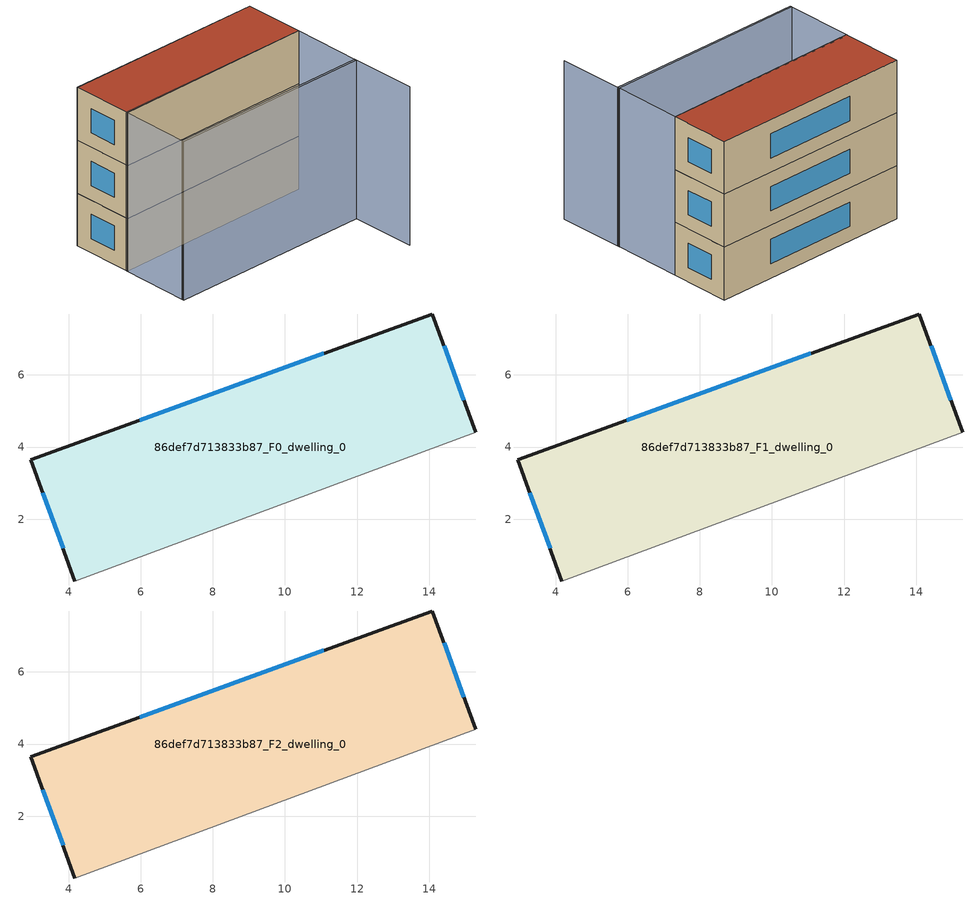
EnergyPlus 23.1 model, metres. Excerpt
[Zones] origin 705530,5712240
86def7d713833b87_F0_dwelling_0
 floor ground (EU_floor_Construction): 14.09,7.69 15.29,4.41 4.17,0.28 2.95,3.64 z0
 wall outside (EU_wall_Construction): 15.29,4.41 14.09,7.69 2.95,3.64 4.17,0.28 z0:3
 wall adiabatic (EU_wall_Construction): 4.17,0.28 15.29,4.41 z0:3
 window (EU_Window_Construction): 3.28,2.73 3.84,1.19 / 11.08,6.6 5.97,4.74 / 14.96,5.3 14.42,6.8 z0.81:2.19
86def7d713833b87_F1_dwelling_0
 floor to 86def7d713833b87_F0_dwelling_0 (EU_floor_Construction): 14.09,7.69 15.29,4.41 4.17,0.28 2.95,3.64 z3
 wall outside (EU_wall_Construction): 15.29,4.41 14.09,7.69 2.95,3.64 4.17,0.28 z3:6
 wall adiabatic (EU_wall_Construction): 4.17,0.28 15.29,4.41 z3:6
 window (EU_Window_Construction): 3.28,2.73 3.84,1.19 / 11.08,6.6 5.97,4.74 / 14.96,5.3 14.42,6.8 z3.81:5.19
86def7d713833b87_F2_dwelling_0
 floor to 86def7d713833b87_F1_dwelling_0 (EU_floor_Construction): 14.09,7.69 15.29,4.41 4.17,0.28 2.95,3.64 z6
 wall outside (EU_wall_Construction): 15.29,4.41 14.09,7.69 2.95,3.64 4.17,0.28 z6:9
 wall adiabatic (EU_wall_Construction): 4.17,0.28 15.29,4.41 z6:9
 window (EU_Window_Construction): 3.28,2.73 3.84,1.19 / 11.08,6.6 5.97,4.74 / 14.96,5.3 14.42,6.8 z6.81:8.19
 roof outside (EU_roof_Construction): 15.29,4.41 14.09,7.69 2.95,3.64 4.17,0.28 z9
shading: 5.52,-3.37 16.66,0.67 / 16.66,0.67 17.99,-2.99 / 15.29,4.41 16.69,0.56 / 16.69,0.56 5.54,-3.49 / 5.54,-3.49 4.15,0.36 / 4.15,0.36 15.29,4.41 z0:9
[Building]
EU S2 Campaign: North Axis=0; Terrain=City; Solar Distribution=FullExterior
[Site:Location]
London: Latitude=51.5; Longitude=-0.5; Time Zone=0; Elevation=25
[SizingPeriod:WeatherFileDays]
AnnualSizingPeriod: Begin Month=1; Begin Day of Month=1; End Month=12; End Day of Month=31; Day of Week for Start Day=Monday; Use Weather File Daylight Saving Period=No; Use Weather File Rain and Snow Indicators=No
[MATERIAL]
EU_InternalMass_Material: Roughness=MediumRough; Thickness=0.1; Conductivity=1; Density=1800; Specific Heat=900; Thermal Absorptance=0.9; Solar Absorptance=0.7; Visible Absorptance=0.7
[MATERIAL:NOMASS] Roughness=MediumRough; Thermal Absorptance=0.9; Solar Absorptance=0.7; Visible Absorptance=0.7
Name | Thermal Resistance
EU_wall_NoMass | 0.727863
EU_roof_NoMass | 0.773354
EU_floor_NoMass | 1.79329
[WINDOWMATERIAL:SIMPLEGLAZINGSYSTEM]
EU_Window_SimpleGlazing: UFactor=2.58614; Solar Heat Gain Coefficient=0.76; Visible Transmittance=0.76
[CONSTRUCTION]
EU_wall_Construction: EU_wall_NoMass
EU_roof_Construction: EU_roof_NoMass
EU_floor_Construction: EU_floor_NoMass
EU_Window_Construction: EU_Window_SimpleGlazing
EU_InternalMass_Construction: EU_InternalMass_Material
[ZONE] Type=1; Multiplier=1; Ceiling Height=autocalculate; Floor Area=autocalculate; Part of Total Floor Area=Yes
Name | Volume
86def7d713833b87_F0_dwelling_0 | 125.624
86def7d713833b87_F1_dwelling_0; 86def7d713833b87_F2_dwelling_0 | 125.625
[INTERNALMASS] Construction=EU_InternalMass_Construction; Surface Area=41.875
Name | Zone or ZoneList
86def7d713833b87_F0_dwelling_0_EU_InternalMass | 86def7d713833b87_F0_dwelling_0
86def7d713833b87_F1_dwelling_0_EU_InternalMass | 86def7d713833b87_F1_dwelling_0
86def7d713833b87_F2_dwelling_0_EU_InternalMass | 86def7d713833b87_F2_dwelling_0
[OTHEREQUIPMENT] Fuel Type=Electricity; Design Level Calculation Method=Watts/Area; Power per Zone Floor Area=1; Fraction Latent=0; Fraction Radiant=0; Fraction Lost=0; Carbon Dioxide Generation Rate=0; EndUse Subcategory=EU_Step8_InternalGains
Name | Zone or ZoneList or Space or SpaceList | Schedule
EU_Step8_InternalGain_86def7d713833b87_F0_dwelling_0_f000 | 86def7d713833b87_F0_dwelling_0 | EU_Step8_GainSchedule_86def7d713833b87_F0_dwelling_0_f000
EU_Step8_InternalGain_86def7d713833b87_F1_dwelling_0_f000 | 86def7d713833b87_F1_dwelling_0 | EU_Step8_GainSchedule_86def7d713833b87_F1_dwelling_0_f000
EU_Step8_InternalGain_86def7d713833b87_F2_dwelling_0_f000 | 86def7d713833b87_F2_dwelling_0 | EU_Step8_GainSchedule_86def7d713833b87_F2_dwelling_0_f000
[ZONEVENTILATION:DESIGNFLOWRATE] Schedule=EU_AlwaysOn; Design Flow Rate Calculation Method=AirChanges/Hour; Air Changes per Hour=0.484901; Ventilation Type=Natural; Fan Pressure Rise=0; Fan Total Efficiency=1; Constant Term Coefficient=1; Temperature Term Coefficient=0; Velocity Term Coefficient=0; Velocity Squared Term Coefficient=0; Minimum Indoor Temperature=-100; Maximum Indoor Temperature=100; Delta Temperature=-100; Minimum Outdoor Temperature=-100; Maximum Outdoor Temperature=100; Maximum Wind Speed=40
Name | Zone or ZoneList or Space or SpaceList
EU_ConstantAir_86def7d713833b87_F0_dwelling_0 | 86def7d713833b87_F0_dwelling_0
EU_ConstantAir_86def7d713833b87_F1_dwelling_0 | 86def7d713833b87_F1_dwelling_0
EU_ConstantAir_86def7d713833b87_F2_dwelling_0 | 86def7d713833b87_F2_dwelling_0
[HVACTEMPLATE:THERMOSTAT] Constant Heating Setpoint=20; Constant Cooling Setpoint=50
EU_HeatOnly_86def7d713833b87_F0_dwelling_0; EU_HeatOnly_86def7d713833b87_F1_dwelling_0; EU_HeatOnly_86def7d713833b87_F2_dwelling_0
[HVACTEMPLATE:ZONE:IDEALLOADSAIRSYSTEM] System Availability Schedule=EU_AlwaysOn; Maximum Heating Supply Air Temperature=50; Minimum Cooling Supply Air Temperature=13; Maximum Heating Supply Air Humidity Ratio=0.0156; Minimum Cooling Supply Air Humidity Ratio=0.0077; Heating Limit=NoLimit; Cooling Limit=NoLimit; Heating Availability Schedule=EU_AlwaysOn; Cooling Availability Schedule=EU_CoolingOff; Dehumidification Control Type=ConstantSensibleHeatRatio; Cooling Sensible Heat Ratio=0.7; Dehumidification Setpoint=60; Humidification Control Type=None; Humidification Setpoint=30; Outdoor Air Method=None; Outdoor Air Flow Rate per Person=0.00944; Outdoor Air Flow Rate per Zone Floor Area=0; Outdoor Air Flow Rate per Zone=0; Demand Controlled Ventilation Type=None; Outdoor Air Economizer Type=NoEconomizer; Heat Recovery Type=None; Sensible Heat Recovery Effectiveness=0.7; Latent Heat Recovery Effectiveness=0.65
Name | Template Thermostat
86def7d713833b87_F0_dwelling_0 | EU_HeatOnly_86def7d713833b87_F0_dwelling_0
86def7d713833b87_F1_dwelling_0 | EU_HeatOnly_86def7d713833b87_F1_dwelling_0
86def7d713833b87_F2_dwelling_0 | EU_HeatOnly_86def7d713833b87_F2_dwelling_0
[SIZING:ZONE] Zone Cooling Design Supply Air Temperature Input Method=SupplyAirTemperature; Zone Cooling Design Supply Air Temperature=13; Zone Heating Design Supply Air Temperature Input Method=SupplyAirTemperature; Zone Heating Design Supply Air Temperature=50; Zone Cooling Design Supply Air Humidity Ratio=0.008; Zone Heating Design Supply Air Humidity Ratio=0.008; Cooling Design Air Flow Method=DesignDay; Cooling Design Air Flow Rate=0; Cooling Minimum Air Flow per Zone Floor Area=0.000762; Cooling Minimum Air Flow=0; Cooling Minimum Air Flow Fraction=0.2; Heating Design Air Flow Method=DesignDay; Heating Design Air Flow Rate=0; Heating Maximum Air Flow per Zone Floor Area=0.002032; Heating Maximum Air Flow=0.141576; Heating Maximum Air Flow Fraction=0.3; Account for Dedicated Outdoor Air System=No; Dedicated Outdoor Air System Control Strategy=NeutralSupplyAir; Dedicated Outdoor Air Low Setpoint Temperature for Design=autosize; Dedicated Outdoor Air High Setpoint Temperature for Design=autosize; Zone Load Sizing Method=Sensible Load Only No Latent Load; Zone Latent Cooling Design Supply Air Humidity Ratio Input Method=HumidityRatioDifference; Zone Cooling Design Supply Air Humidity Ratio Difference=0.005; Zone Latent Heating Design Supply Air Humidity Ratio Input Method=HumidityRatioDifference; Zone Humidification Design Supply Air Humidity Ratio Difference=0.005
86def7d713833b87_F0_dwelling_0; 86def7d713833b87_F1_dwelling_0; 86def7d713833b87_F2_dwelling_0
[SCHEDULE:CONSTANT]
Name | Hourly Value
EU_AlwaysOn | 1
EU_CoolingOff | 0
[SCHEDULE:FILE] Column Number=1; Rows to Skip at Top=0; Number of Hours of Data=8760; Column Separator=Comma; Interpolate to Timestep=No; Minutes per Item=60; Adjust Schedule for Daylight Savings=Yes
Name | File
EU_Step8_GainSchedule_86def7d713833b87_F0_dwelling_0_f000 | ../../schedules/86def7d713833b87/86def7d713833b87_F0_dwelling_0_f000_gain.csv
EU_Step8_GainSchedule_86def7d713833b87_F1_dwelling_0_f000 | ../../schedules/86def7d713833b87/86def7d713833b87_F1_dwelling_0_f000_gain.csv
EU_Step8_GainSchedule_86def7d713833b87_F2_dwelling_0_f000 | ../../schedules/86def7d713833b87/86def7d713833b87_F2_dwelling_0_f000_gain.csv
